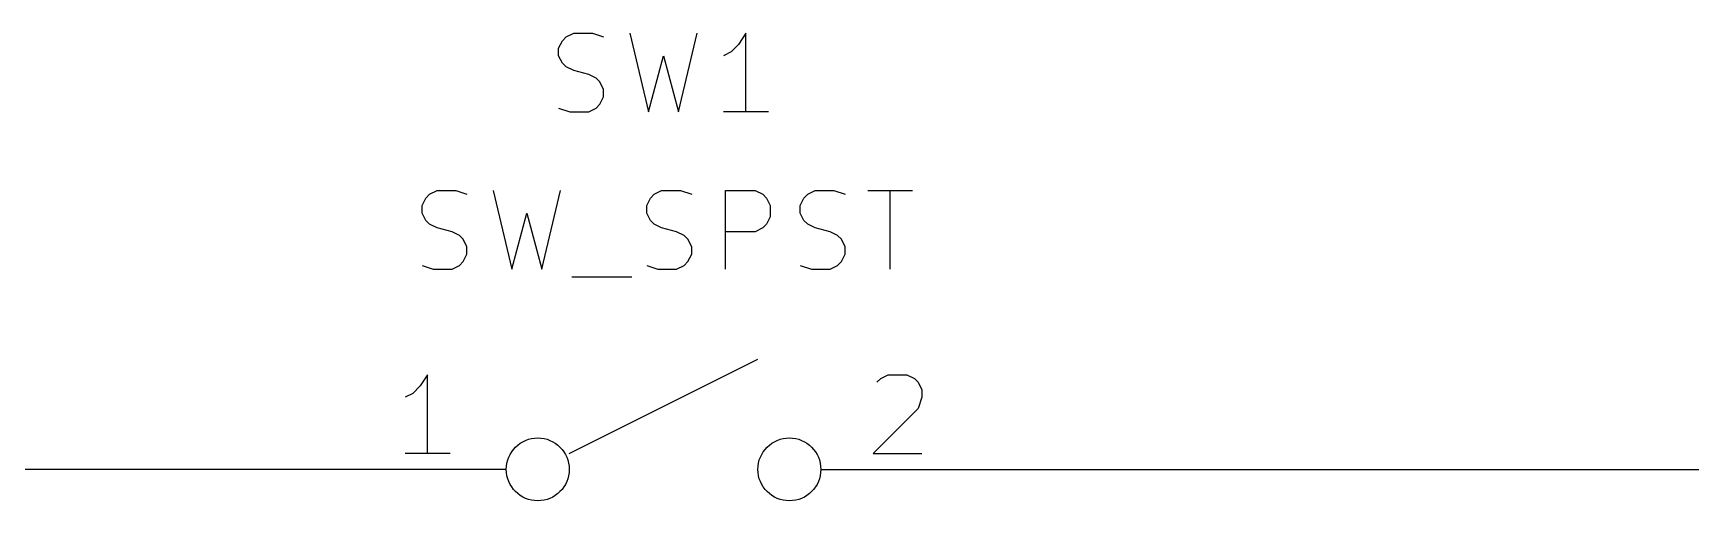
# Model space of a CAD drawing. Extents: x 0.4 to 11.3, y -7.9 to -0.4.
# Drawn here: x 1.449 to 2.503, y -4.37 to -4.073 of the extents above; entities that cross this region are included whole.
import ezdxf

# ---------------------------------------------------------------- set-up
doc = ezdxf.new("R2010")
doc.units = 0
doc.header["$MEASUREMENT"] = 0
for name, color, linetype in [('CYAN2', 4, 'CONTINUOUS'), ('GREEN3', 91, 'CONTINUOUS'), ('RED2', 1, 'CONTINUOUS'), ('RED3', 11, 'CONTINUOUS')]:
    doc.layers.add(name, color=color, linetype=linetype)

msp = doc.modelspace()

# ---------------------------------------------------------------- linework, layer by layer
at = {"layer": 'CYAN2', "linetype": 'CONTINUOUS'}
for p, q in [((1.7833, -4.0823), (1.7857, -4.0776)), ((1.7833, -4.0823), (1.7857, -4.0776)), ((1.7857, -4.0776), (1.7881, -4.0752)), ((1.7857, -4.0776), (1.7881, -4.0752)), ((1.7881, -4.0752), (1.7929, -4.0728)), ((1.7881, -4.0752), (1.7929, -4.0728)), ((1.7929, -4.0728), (1.8048, -4.0728)), ((1.7929, -4.0728), (1.8048, -4.0728)), ((1.8048, -4.0728), (1.8119, -4.0752)), ((1.8048, -4.0728), (1.8119, -4.0752)), ((1.8286, -4.0728), (1.8405, -4.1228)), ((1.8286, -4.0728), (1.8405, -4.1228)), ((1.8595, -4.1228), (1.8714, -4.0728)), ((1.8595, -4.1228), (1.8714, -4.0728)), ((1.9024, -4.0728), (1.8976, -4.0799)), ((1.9024, -4.0728), (1.8976, -4.0799)), ((1.9024, -4.1228), (1.9024, -4.0728)), ((1.9024, -4.1228), (1.9024, -4.0728)), ((1.7833, -4.0871), (1.7833, -4.0823)), ((1.7833, -4.0871), (1.7833, -4.0823)), ((1.7857, -4.0919), (1.7833, -4.0871)), ((1.7857, -4.0919), (1.7833, -4.0871)), ((1.8405, -4.1228), (1.85, -4.0871)), ((1.8405, -4.1228), (1.85, -4.0871)), ((1.85, -4.0871), (1.8595, -4.1228)), ((1.85, -4.0871), (1.8595, -4.1228)), ((1.8929, -4.0847), (1.8881, -4.0871)), ((1.8929, -4.0847), (1.8881, -4.0871)), ((1.8976, -4.0799), (1.8929, -4.0847)), ((1.8976, -4.0799), (1.8929, -4.0847)), ((1.7881, -4.0942), (1.7857, -4.0919)), ((1.7881, -4.0942), (1.7857, -4.0919)), ((1.7929, -4.0966), (1.7881, -4.0942)), ((1.7929, -4.0966), (1.7881, -4.0942)), ((1.8024, -4.099), (1.7929, -4.0966)), ((1.8024, -4.099), (1.7929, -4.0966)), ((1.8071, -4.1014), (1.8024, -4.099)), ((1.8071, -4.1014), (1.8024, -4.099)), ((1.8095, -4.1038), (1.8071, -4.1014)), ((1.8095, -4.1038), (1.8071, -4.1014)), ((1.8119, -4.1085), (1.8095, -4.1038)), ((1.8119, -4.1085), (1.8095, -4.1038)), ((1.8119, -4.1133), (1.8119, -4.1085)), ((1.8119, -4.1133), (1.8119, -4.1085)), ((1.7833, -4.1204), (1.7905, -4.1228)), ((1.7833, -4.1204), (1.7905, -4.1228)), ((1.8024, -4.1228), (1.8071, -4.1204)), ((1.8024, -4.1228), (1.8071, -4.1204)), ((1.8071, -4.1204), (1.8095, -4.118)), ((1.8071, -4.1204), (1.8095, -4.118)), ((1.8095, -4.118), (1.8119, -4.1133)), ((1.8095, -4.118), (1.8119, -4.1133)), ((1.7905, -4.1228), (1.8024, -4.1228)), ((1.7905, -4.1228), (1.8024, -4.1228)), ((1.9167, -4.1228), (1.8881, -4.1228)), ((1.9167, -4.1228), (1.8881, -4.1228)), ((1.7012, -4.1752), (1.706, -4.1728)), ((1.7012, -4.1752), (1.706, -4.1728)), ((1.706, -4.1728), (1.7179, -4.1728)), ((1.706, -4.1728), (1.7179, -4.1728)), ((1.7179, -4.1728), (1.725, -4.1752)), ((1.7179, -4.1728), (1.725, -4.1752)), ((1.7417, -4.1728), (1.7536, -4.2228)), ((1.7417, -4.1728), (1.7536, -4.2228)), ((1.7726, -4.2228), (1.7845, -4.1728)), ((1.7726, -4.2228), (1.7845, -4.1728)), ((1.844, -4.1752), (1.8488, -4.1728)), ((1.844, -4.1752), (1.8488, -4.1728)), ((1.8488, -4.1728), (1.8607, -4.1728)), ((1.8488, -4.1728), (1.8607, -4.1728)), ((1.8607, -4.1728), (1.8679, -4.1752)), ((1.8607, -4.1728), (1.8679, -4.1752)), ((1.8893, -4.2228), (1.8893, -4.1728)), ((1.8893, -4.1728), (1.9083, -4.1728)), ((1.8893, -4.2228), (1.8893, -4.1728)), ((1.8893, -4.1728), (1.9083, -4.1728)), ((1.9083, -4.1728), (1.9131, -4.1752)), ((1.9083, -4.1728), (1.9131, -4.1752)), ((1.9417, -4.1752), (1.9464, -4.1728)), ((1.9417, -4.1752), (1.9464, -4.1728)), ((1.9464, -4.1728), (1.9583, -4.1728)), ((1.9464, -4.1728), (1.9583, -4.1728)), ((1.9583, -4.1728), (1.9655, -4.1752)), ((1.9583, -4.1728), (1.9655, -4.1752)), ((1.9798, -4.1728), (2.0083, -4.1728)), ((1.9798, -4.1728), (2.0083, -4.1728)), ((1.994, -4.2228), (1.994, -4.1728)), ((1.994, -4.2228), (1.994, -4.1728)), ((1.6964, -4.1823), (1.6988, -4.1776)), ((1.6964, -4.1823), (1.6988, -4.1776)), ((1.6964, -4.1871), (1.6964, -4.1823)), ((1.6964, -4.1871), (1.6964, -4.1823)), ((1.6988, -4.1776), (1.7012, -4.1752)), ((1.6988, -4.1776), (1.7012, -4.1752)), ((1.8393, -4.1823), (1.8417, -4.1776)), ((1.8393, -4.1823), (1.8417, -4.1776)), ((1.8393, -4.1871), (1.8393, -4.1823)), ((1.8393, -4.1871), (1.8393, -4.1823)), ((1.8417, -4.1776), (1.844, -4.1752)), ((1.8417, -4.1776), (1.844, -4.1752)), ((1.9131, -4.1752), (1.9155, -4.1776)), ((1.9131, -4.1752), (1.9155, -4.1776)), ((1.9155, -4.1776), (1.9179, -4.1823)), ((1.9155, -4.1776), (1.9179, -4.1823)), ((1.9179, -4.1823), (1.9179, -4.1895)), ((1.9179, -4.1823), (1.9179, -4.1895)), ((1.9369, -4.1823), (1.9393, -4.1776)), ((1.9369, -4.1823), (1.9393, -4.1776)), ((1.9369, -4.1871), (1.9369, -4.1823)), ((1.9369, -4.1871), (1.9369, -4.1823)), ((1.9393, -4.1776), (1.9417, -4.1752)), ((1.9393, -4.1776), (1.9417, -4.1752)), ((1.6988, -4.1919), (1.6964, -4.1871)), ((1.6988, -4.1919), (1.6964, -4.1871)), ((1.7012, -4.1942), (1.6988, -4.1919)), ((1.7012, -4.1942), (1.6988, -4.1919)), ((1.706, -4.1966), (1.7012, -4.1942)), ((1.706, -4.1966), (1.7012, -4.1942)), ((1.7536, -4.2228), (1.7631, -4.1871)), ((1.7536, -4.2228), (1.7631, -4.1871)), ((1.7631, -4.1871), (1.7726, -4.2228)), ((1.7631, -4.1871), (1.7726, -4.2228)), ((1.8417, -4.1919), (1.8393, -4.1871)), ((1.8417, -4.1919), (1.8393, -4.1871)), ((1.844, -4.1942), (1.8417, -4.1919)), ((1.844, -4.1942), (1.8417, -4.1919)), ((1.8488, -4.1966), (1.844, -4.1942)), ((1.8488, -4.1966), (1.844, -4.1942)), ((1.9155, -4.1942), (1.9131, -4.1966)), ((1.9155, -4.1942), (1.9131, -4.1966)), ((1.9179, -4.1895), (1.9155, -4.1942)), ((1.9179, -4.1895), (1.9155, -4.1942)), ((1.9393, -4.1919), (1.9369, -4.1871)), ((1.9393, -4.1919), (1.9369, -4.1871)), ((1.9417, -4.1942), (1.9393, -4.1919)), ((1.9417, -4.1942), (1.9393, -4.1919)), ((1.9464, -4.1966), (1.9417, -4.1942)), ((1.9464, -4.1966), (1.9417, -4.1942)), ((1.7155, -4.199), (1.706, -4.1966)), ((1.7155, -4.199), (1.706, -4.1966)), ((1.7202, -4.2014), (1.7155, -4.199)), ((1.7202, -4.2014), (1.7155, -4.199)), ((1.7226, -4.2038), (1.7202, -4.2014)), ((1.7226, -4.2038), (1.7202, -4.2014)), ((1.725, -4.2085), (1.7226, -4.2038)), ((1.725, -4.2085), (1.7226, -4.2038)), ((1.8583, -4.199), (1.8488, -4.1966)), ((1.8583, -4.199), (1.8488, -4.1966)), ((1.8631, -4.2014), (1.8583, -4.199)), ((1.8631, -4.2014), (1.8583, -4.199)), ((1.8655, -4.2038), (1.8631, -4.2014)), ((1.8655, -4.2038), (1.8631, -4.2014)), ((1.8679, -4.2085), (1.8655, -4.2038)), ((1.8679, -4.2085), (1.8655, -4.2038)), ((1.9083, -4.199), (1.8893, -4.199)), ((1.9083, -4.199), (1.8893, -4.199)), ((1.9131, -4.1966), (1.9083, -4.199)), ((1.9131, -4.1966), (1.9083, -4.199)), ((1.956, -4.199), (1.9464, -4.1966)), ((1.956, -4.199), (1.9464, -4.1966)), ((1.9607, -4.2014), (1.956, -4.199)), ((1.9607, -4.2014), (1.956, -4.199)), ((1.9631, -4.2038), (1.9607, -4.2014)), ((1.9631, -4.2038), (1.9607, -4.2014)), ((1.9655, -4.2085), (1.9631, -4.2038)), ((1.9655, -4.2085), (1.9631, -4.2038)), ((1.7226, -4.218), (1.725, -4.2133)), ((1.7226, -4.218), (1.725, -4.2133)), ((1.725, -4.2133), (1.725, -4.2085)), ((1.725, -4.2133), (1.725, -4.2085)), ((1.8655, -4.218), (1.8679, -4.2133)), ((1.8655, -4.218), (1.8679, -4.2133)), ((1.8679, -4.2133), (1.8679, -4.2085)), ((1.8679, -4.2133), (1.8679, -4.2085)), ((1.9631, -4.218), (1.9655, -4.2133)), ((1.9631, -4.218), (1.9655, -4.2133)), ((1.9655, -4.2133), (1.9655, -4.2085)), ((1.9655, -4.2133), (1.9655, -4.2085)), ((1.6964, -4.2204), (1.7036, -4.2228)), ((1.6964, -4.2204), (1.7036, -4.2228)), ((1.7036, -4.2228), (1.7155, -4.2228)), ((1.7036, -4.2228), (1.7155, -4.2228)), ((1.7155, -4.2228), (1.7202, -4.2204)), ((1.7155, -4.2228), (1.7202, -4.2204)), ((1.7202, -4.2204), (1.7226, -4.218)), ((1.7202, -4.2204), (1.7226, -4.218)), ((1.8393, -4.2204), (1.8464, -4.2228)), ((1.8393, -4.2204), (1.8464, -4.2228)), ((1.8464, -4.2228), (1.8583, -4.2228)), ((1.8464, -4.2228), (1.8583, -4.2228)), ((1.8583, -4.2228), (1.8631, -4.2204)), ((1.8583, -4.2228), (1.8631, -4.2204)), ((1.8631, -4.2204), (1.8655, -4.218)), ((1.8631, -4.2204), (1.8655, -4.218)), ((1.9369, -4.2204), (1.944, -4.2228)), ((1.9369, -4.2204), (1.944, -4.2228)), ((1.944, -4.2228), (1.956, -4.2228)), ((1.944, -4.2228), (1.956, -4.2228)), ((1.956, -4.2228), (1.9607, -4.2204)), ((1.956, -4.2228), (1.9607, -4.2204)), ((1.9607, -4.2204), (1.9631, -4.218)), ((1.9607, -4.2204), (1.9631, -4.218)), ((1.7917, -4.2276), (1.8298, -4.2276)), ((1.7917, -4.2276), (1.8298, -4.2276))]:
    msp.add_line(p, q, dxfattribs=at)
at = {"layer": 'GREEN3', "linetype": 'CONTINUOUS'}
for p, q in [((1.65, -4.35), (1.2, -4.35)), ((2.05, -4.35), (2.75, -4.35))]:
    msp.add_line(p, q, dxfattribs=at)
at = {"layer": 'RED2', "linetype": 'CONTINUOUS'}
for p, q in [((1.79, -4.34), (1.91, -4.28)), ((1.75, -4.35), (1.65, -4.35)), ((1.75, -4.35), (1.65, -4.35)), ((1.95, -4.35), (2.05, -4.35)), ((1.95, -4.35), (2.05, -4.35))]:
    msp.add_line(p, q, dxfattribs=at)
at = {"layer": 'RED2'}
for centre in [(1.77, -4.35), (1.93, -4.35)]:
    msp.add_circle(centre, 0.02, dxfattribs=at)
at = {"layer": 'RED3', "linetype": 'CONTINUOUS'}
for p, q in [((1.7, -4.2899), (1.6952, -4.297)), ((1.7, -4.2899), (1.6952, -4.297)), ((1.7, -4.3399), (1.7, -4.2899)), ((1.7, -4.3399), (1.7, -4.2899)), ((1.9881, -4.2923), (1.9929, -4.2899)), ((1.9881, -4.2923), (1.9929, -4.2899)), ((1.9929, -4.2899), (2.0048, -4.2899)), ((1.9929, -4.2899), (2.0048, -4.2899)), ((2.0048, -4.2899), (2.0095, -4.2923)), ((2.0048, -4.2899), (2.0095, -4.2923)), ((1.6952, -4.297), (1.6905, -4.3018)), ((1.6952, -4.297), (1.6905, -4.3018)), ((1.9857, -4.2946), (1.9881, -4.2923)), ((1.9857, -4.2946), (1.9881, -4.2923)), ((2.0095, -4.2923), (2.0119, -4.2946)), ((2.0095, -4.2923), (2.0119, -4.2946)), ((2.0119, -4.2946), (2.0143, -4.2994)), ((2.0119, -4.2946), (2.0143, -4.2994)), ((2.0143, -4.2994), (2.0143, -4.3042)), ((2.0143, -4.2994), (2.0143, -4.3042)), ((1.6905, -4.3018), (1.6857, -4.3042)), ((1.6905, -4.3018), (1.6857, -4.3042)), ((2.0119, -4.3113), (1.9833, -4.3399)), ((2.0119, -4.3113), (1.9833, -4.3399)), ((2.0143, -4.3042), (2.0119, -4.3113)), ((2.0143, -4.3042), (2.0119, -4.3113)), ((1.7143, -4.3399), (1.6857, -4.3399)), ((1.7143, -4.3399), (1.6857, -4.3399)), ((1.9833, -4.3399), (2.0143, -4.3399)), ((1.9833, -4.3399), (2.0143, -4.3399))]:
    msp.add_line(p, q, dxfattribs=at)

doc.saveas('drawing.dxf')
